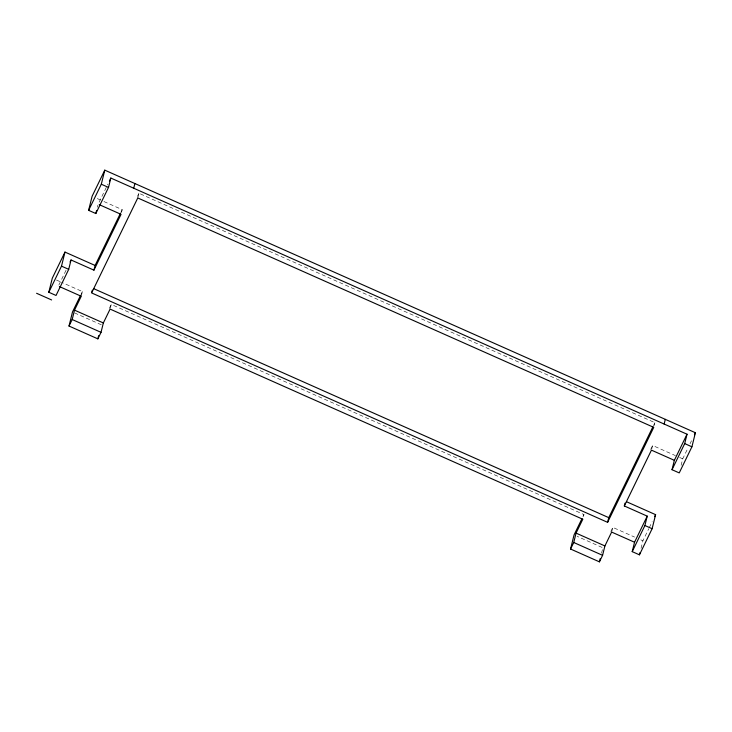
<?xml version="1.0" encoding="UTF-8"?>
<svg xmlns="http://www.w3.org/2000/svg" width="732" height="732" viewBox="0 0 732 732"><rect width="100%" height="100%" fill="white"/><g stroke="black" fill="none" stroke-linecap="round" stroke-linejoin="round"><path stroke-width="0.55" stroke-dasharray="3.66 2.75" d="M97.383 207.284L97.896 205.198M81.243 296.259L82.405 291.574L61.644 282.342M121.512 212.463L122.207 209.654L101.446 200.422M110.322 308.154L111.255 304.402L583.962 514.559L582.8 519.244M137.772 197.96L138.934 193.275L654.911 422.666L654.216 425.484M601.558 553.191L602.894 547.783L577.136 536.336M611.641 532.072L612.803 527.388L634.607 537.078M651.681 449.21L652.605 445.459L675.444 455.615M641.04 548.341L642.916 540.765L648.772 528.714M681.108 465.332L682.718 458.845L688.08 447.792M58.834 285.077L66.154 270.017M99.131 202.151L107.915 184.071M80.923 294.639L82.405 291.574M120.734 212.692L122.207 209.654M137.442 196.332L138.934 193.275M109.269 308.483L111.255 304.402M582.965 516.6L583.962 514.559M653.42 425.731L654.911 422.666M610.827 531.459L612.803 527.388M650.638 449.521L652.605 445.459M649.257 527.717L652.185 521.687M690.029 443.775L691.493 440.765M97.292 198.573L100.403 199.955M679.598 457.463L682.718 458.845M56.456 280.036L60.6 281.884M640.839 539.85L642.916 540.765M74.554 312.893L101.345 324.798"/><path stroke-width="1.1" d="M71.041 259.97L68.716 269.349L56.035 295.463L48.815 292.251L52.301 278.187L64.983 252.083L95.096 265.46L93.934 270.154L71.041 259.97L70.062 261.983M48.815 292.251L61.506 266.146L64.983 252.083M110.834 178.05L108.519 187.419L95.828 213.534L88.618 210.331L92.104 196.268L104.786 170.153L695.4 432.731L691.923 446.795L679.232 472.909L672.022 469.706L674.346 460.327L687.028 434.213L110.834 178.05L109.379 181.06M88.618 210.331L101.309 184.217L104.786 170.153M95.828 213.534L96.606 210.413M626.528 501.731L655.598 514.66L652.121 528.724L639.429 554.829L632.219 551.626L634.543 542.247L611.641 532.072L604.907 545.944L602.582 555.323L599.417 561.847L570.567 549.027L573.742 542.494L576.057 533.116L582.8 519.244L110.093 309.087L103.349 322.958L101.034 332.337L97.859 338.861L69.018 326.042L72.495 311.978L80.429 295.655M69.018 326.042L72.184 319.509L74.508 310.139L81.243 296.259L59.393 286.551M91.866 292.004L92.324 290.128M133.736 188.225L134.898 183.54M97.859 338.861L98.664 335.622M570.567 549.027L574.053 534.955L581.977 518.64M607.606 522.337L653.749 427.36L137.772 197.96L91.628 292.937L607.606 522.337L608.768 517.652L652.926 426.756M599.417 561.847L600.213 558.598M632.219 551.626L644.91 525.512L647.225 516.142L624.332 505.958L625.027 503.149M664.134 424.038L665.297 419.345M639.429 554.829L639.969 552.669M672.022 469.706L684.704 443.592L687.028 434.213M95.096 265.46L120.24 213.707M93.934 270.154L121.045 214.339L99.195 204.621M624.332 505.958L651.443 450.143L674.346 460.327M634.543 542.247L647.225 516.142M654.618 516.664L655.598 514.66M694.421 434.744L695.4 432.731M101.309 184.217L108.519 187.419M684.704 443.592L691.923 446.795M61.506 266.146L68.716 269.349M644.91 525.512L652.121 528.724M93.833 288.719L608.768 517.652M36.6 293.285L51.615 299.955M74.508 310.139L103.349 322.958M576.057 533.116L604.907 545.944M72.184 319.509L101.034 332.337M573.742 542.494L602.582 555.323"/></g></svg>
